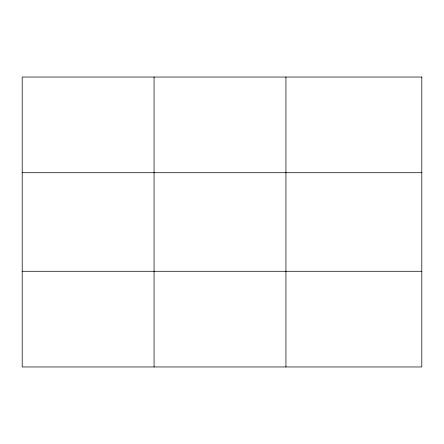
<?xml version="1.0" encoding="UTF-8"?>
<svg xmlns="http://www.w3.org/2000/svg" width="444" height="444" viewBox="0 0 444 444"><rect width="100%" height="100%" fill="white"/><g stroke="black" fill="none" stroke-linecap="round" stroke-linejoin="round"><path stroke-width="0.67" d="M154.068 77.04L154.068 366.96M285.936 77.04L285.936 366.96M22.2 172.716L421.8 172.716M22.2 271.284L421.8 271.284M421.8 77.04L421.8 366.96L22.2 366.96L22.2 77.04L421.8 77.04"/></g></svg>
